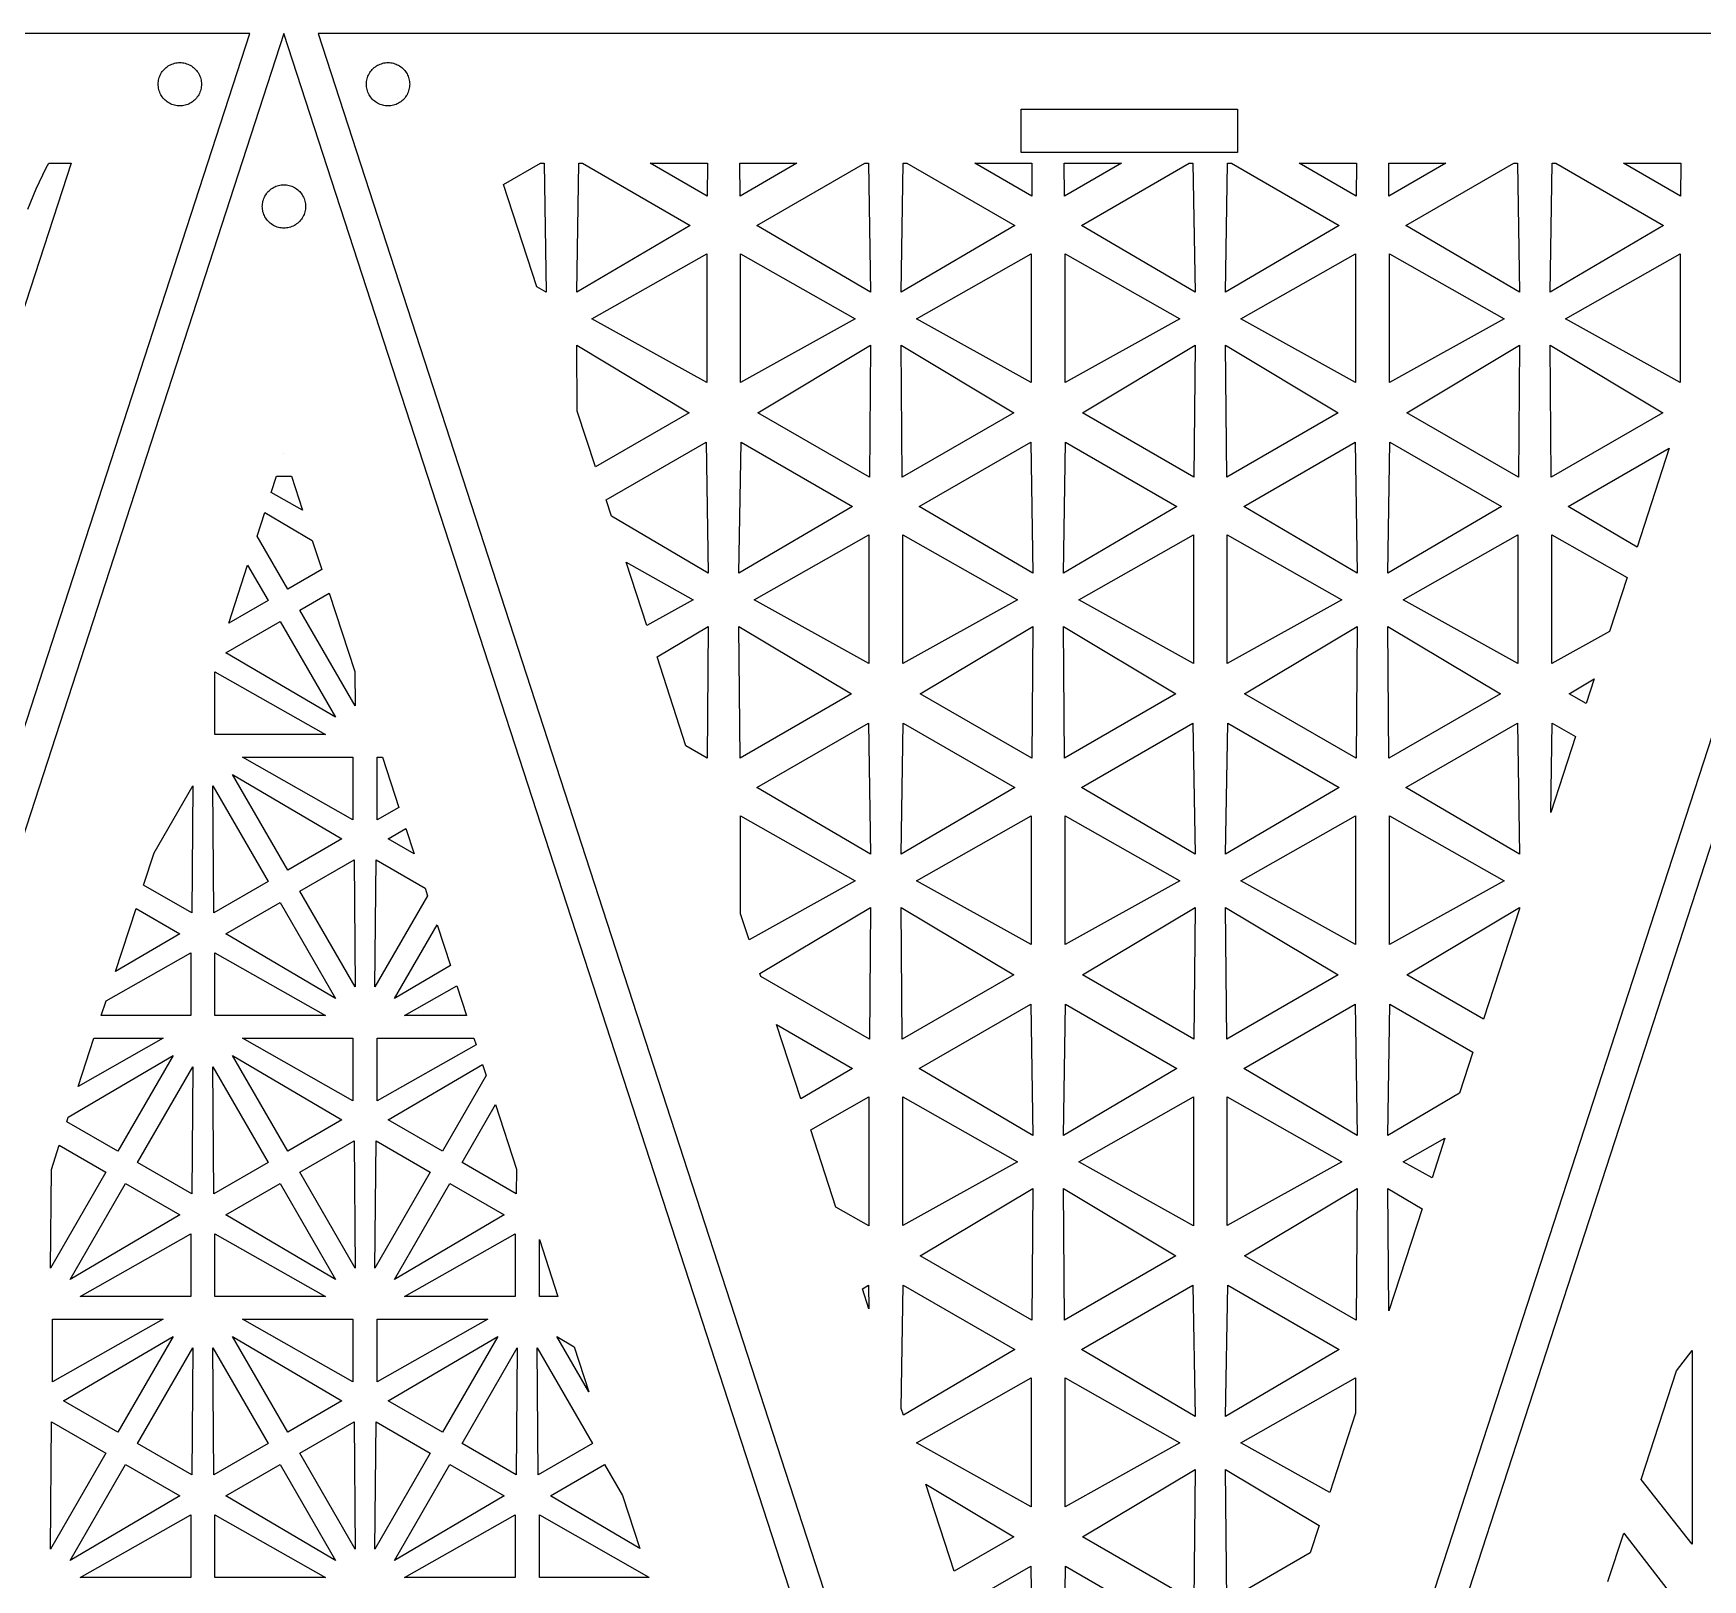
# Model space of a CAD drawing. Header units: metres. Extents: x 20 to 717, y 20 to 251.
# Drawn here: x 228.1 to 382.5, y 107.9 to 250.8 of the extents above; entities that cross this region are included whole.
import ezdxf

# ---------------------------------------------------------------- set-up
doc = ezdxf.new("R2010")
doc.units = ezdxf.units.M

msp = doc.modelspace()

# ---------------------------------------------------------------- linework, layer by layer
for p, q in [((248.154, 250.826), (98.1544, 250.826)), ((173.154, 20.0001), (248.154, 250.826)), ((251.309, 250.826), (176.309, 20)), ((326.309, 20), (251.309, 250.826)), ((404.463, 250.826), (254.463, 250.826)), ((254.463, 250.826), (329.463, 20.0001)), ((329.463, 20.0001), (404.463, 250.826)), ((407.617, 250.826), (332.617, 20)), ((239.822, 246.86), (239.872, 246.976)), ((239.872, 246.976), (239.93, 247.087)), ((239.93, 247.087), (239.993, 247.195)), ((239.993, 247.195), (240.065, 247.3)), ((240.065, 247.3), (240.141, 247.399)), ((240.141, 247.399), (240.225, 247.493)), ((240.225, 247.493), (240.314, 247.582)), ((240.314, 247.582), (240.407, 247.665)), ((240.407, 247.665), (240.507, 247.742)), ((240.507, 247.742), (240.61, 247.813)), ((240.61, 247.813), (240.719, 247.877)), ((240.719, 247.877), (240.831, 247.934)), ((240.831, 247.934), (240.946, 247.984)), ((240.946, 247.984), (241.065, 248.026)), ((241.065, 248.026), (241.185, 248.062)), ((241.185, 248.062), (241.308, 248.089)), ((241.308, 248.089), (241.432, 248.109)), ((241.432, 248.109), (241.557, 248.12)), ((241.557, 248.12), (241.683, 248.124)), ((241.683, 248.124), (241.808, 248.12)), ((241.808, 248.12), (241.933, 248.109)), ((241.933, 248.109), (242.057, 248.089)), ((242.057, 248.089), (242.18, 248.062)), ((242.18, 248.062), (242.3, 248.026)), ((242.3, 248.026), (242.418, 247.984)), ((242.418, 247.984), (242.534, 247.934)), ((242.534, 247.934), (242.646, 247.877)), ((242.646, 247.877), (242.754, 247.813)), ((242.754, 247.813), (242.858, 247.742)), ((242.858, 247.742), (242.957, 247.665)), ((242.957, 247.665), (243.052, 247.582)), ((243.052, 247.582), (243.14, 247.493)), ((243.14, 247.493), (243.224, 247.399)), ((243.224, 247.399), (243.3, 247.3)), ((243.3, 247.3), (243.371, 247.195)), ((243.371, 247.195), (243.435, 247.087)), ((243.435, 247.087), (243.492, 246.976)), ((243.492, 246.976), (243.542, 246.86)), ((259.076, 246.86), (259.125, 246.976)), ((259.125, 246.976), (259.183, 247.087)), ((259.183, 247.087), (259.246, 247.195)), ((259.246, 247.195), (259.318, 247.3)), ((259.318, 247.3), (259.394, 247.399)), ((259.394, 247.399), (259.478, 247.493)), ((259.478, 247.493), (259.566, 247.582)), ((259.566, 247.582), (259.66, 247.665)), ((259.66, 247.665), (259.76, 247.742)), ((259.76, 247.742), (259.864, 247.813)), ((259.864, 247.813), (259.972, 247.877)), ((259.972, 247.877), (260.083, 247.934)), ((260.083, 247.934), (260.2, 247.984)), ((260.2, 247.984), (260.318, 248.026)), ((260.318, 248.026), (260.438, 248.062)), ((260.438, 248.062), (260.561, 248.089)), ((260.561, 248.089), (260.685, 248.109)), ((260.685, 248.109), (260.81, 248.12)), ((260.81, 248.12), (260.935, 248.124)), ((260.935, 248.124), (261.061, 248.12)), ((261.061, 248.12), (261.186, 248.109)), ((261.186, 248.109), (261.31, 248.089)), ((261.31, 248.089), (261.433, 248.062)), ((261.433, 248.062), (261.553, 248.026)), ((261.553, 248.026), (261.671, 247.984)), ((261.671, 247.984), (261.786, 247.934)), ((261.786, 247.934), (261.899, 247.877)), ((261.899, 247.877), (262.007, 247.813)), ((262.007, 247.813), (262.111, 247.742)), ((262.111, 247.742), (262.21, 247.665)), ((262.21, 247.665), (262.304, 247.582)), ((262.304, 247.582), (262.393, 247.493)), ((262.393, 247.493), (262.477, 247.399)), ((262.477, 247.399), (262.553, 247.3)), ((262.553, 247.3), (262.624, 247.195)), ((262.624, 247.195), (262.688, 247.087)), ((262.688, 247.087), (262.745, 246.976)), ((262.745, 246.976), (262.795, 246.86)), ((239.683, 246.124), (239.687, 246.249)), ((239.687, 245.998), (239.683, 246.124)), ((239.687, 246.249), (239.698, 246.375)), ((239.698, 245.873), (239.687, 245.998)), ((239.698, 246.375), (239.718, 246.499)), ((239.718, 245.749), (239.698, 245.873)), ((239.718, 246.499), (239.745, 246.621)), ((239.745, 245.627), (239.718, 245.749)), ((239.745, 246.621), (239.78, 246.742)), ((239.78, 245.506), (239.745, 245.627)), ((239.78, 246.742), (239.822, 246.86)), ((239.822, 245.388), (239.78, 245.506)), ((243.542, 246.86), (243.584, 246.742)), ((243.584, 245.506), (243.542, 245.388)), ((243.584, 246.742), (243.619, 246.621)), ((243.619, 245.627), (243.584, 245.506)), ((243.619, 246.621), (243.647, 246.499)), ((243.647, 245.749), (243.619, 245.627)), ((243.647, 246.499), (243.666, 246.375)), ((243.666, 245.873), (243.647, 245.749)), ((243.666, 246.375), (243.678, 246.249)), ((243.678, 245.998), (243.666, 245.873)), ((243.678, 246.249), (243.683, 246.124)), ((243.683, 246.124), (243.678, 245.998)), ((258.935, 246.124), (258.94, 246.249)), ((258.94, 245.998), (258.935, 246.124)), ((258.94, 246.249), (258.951, 246.375)), ((258.951, 245.873), (258.94, 245.998)), ((258.951, 246.375), (258.971, 246.499)), ((258.971, 245.749), (258.951, 245.873)), ((258.971, 246.499), (258.998, 246.621)), ((258.998, 245.627), (258.971, 245.749)), ((258.998, 246.621), (259.034, 246.742)), ((259.034, 245.506), (258.998, 245.627)), ((259.034, 246.742), (259.076, 246.86)), ((259.076, 245.388), (259.034, 245.506)), ((262.795, 246.86), (262.837, 246.742)), ((262.837, 245.506), (262.795, 245.388)), ((262.837, 246.742), (262.872, 246.621)), ((262.872, 245.627), (262.837, 245.506)), ((262.872, 246.621), (262.9, 246.499)), ((262.9, 245.749), (262.872, 245.627)), ((262.9, 246.499), (262.919, 246.375)), ((262.919, 245.873), (262.9, 245.749)), ((262.919, 246.375), (262.931, 246.249)), ((262.931, 245.998), (262.919, 245.873)), ((262.931, 246.249), (262.935, 246.124)), ((262.935, 246.124), (262.931, 245.998)), ((239.872, 245.273), (239.822, 245.388)), ((239.93, 245.16), (239.872, 245.273)), ((239.993, 245.052), (239.93, 245.16)), ((240.065, 244.948), (239.993, 245.052)), ((240.141, 244.849), (240.065, 244.948)), ((240.225, 244.755), (240.141, 244.849)), ((240.314, 244.666), (240.225, 244.755)), ((240.407, 244.583), (240.314, 244.666)), ((240.507, 244.506), (240.407, 244.583)), ((240.61, 244.436), (240.507, 244.506)), ((240.719, 244.371), (240.61, 244.436)), ((240.831, 244.315), (240.719, 244.371)), ((240.946, 244.265), (240.831, 244.315)), ((241.065, 244.222), (240.946, 244.265)), ((241.185, 244.187), (241.065, 244.222)), ((241.308, 244.159), (241.185, 244.187)), ((241.432, 244.14), (241.308, 244.159)), ((241.557, 244.128), (241.432, 244.14)), ((241.683, 244.124), (241.557, 244.128)), ((241.808, 244.128), (241.683, 244.124)), ((241.933, 244.14), (241.808, 244.128)), ((242.057, 244.159), (241.933, 244.14)), ((242.18, 244.187), (242.057, 244.159)), ((242.3, 244.222), (242.18, 244.187)), ((242.418, 244.265), (242.3, 244.222)), ((242.534, 244.315), (242.418, 244.265)), ((242.646, 244.371), (242.534, 244.315)), ((242.754, 244.436), (242.646, 244.371)), ((242.858, 244.506), (242.754, 244.436)), ((242.957, 244.583), (242.858, 244.506)), ((243.052, 244.666), (242.957, 244.583)), ((243.14, 244.755), (243.052, 244.666)), ((243.224, 244.849), (243.14, 244.755)), ((243.3, 244.948), (243.224, 244.849)), ((243.371, 245.052), (243.3, 244.948)), ((243.435, 245.16), (243.371, 245.052)), ((243.492, 245.273), (243.435, 245.16)), ((243.542, 245.388), (243.492, 245.273)), ((259.125, 245.273), (259.076, 245.388)), ((259.183, 245.16), (259.125, 245.273)), ((259.246, 245.052), (259.183, 245.16)), ((259.318, 244.948), (259.246, 245.052)), ((259.394, 244.849), (259.318, 244.948)), ((259.478, 244.755), (259.394, 244.849)), ((259.566, 244.666), (259.478, 244.755)), ((259.66, 244.583), (259.566, 244.666)), ((259.76, 244.506), (259.66, 244.583)), ((259.864, 244.436), (259.76, 244.506)), ((259.972, 244.371), (259.864, 244.436)), ((260.083, 244.315), (259.972, 244.371)), ((260.2, 244.265), (260.083, 244.315)), ((260.318, 244.222), (260.2, 244.265)), ((260.438, 244.187), (260.318, 244.222)), ((260.561, 244.159), (260.438, 244.187)), ((260.685, 244.14), (260.561, 244.159)), ((260.81, 244.128), (260.685, 244.14)), ((260.935, 244.124), (260.81, 244.128)), ((261.061, 244.128), (260.935, 244.124)), ((261.186, 244.14), (261.061, 244.128)), ((261.31, 244.159), (261.186, 244.14)), ((261.433, 244.187), (261.31, 244.159)), ((261.553, 244.222), (261.433, 244.187)), ((261.671, 244.265), (261.553, 244.222)), ((261.786, 244.315), (261.671, 244.265)), ((261.899, 244.371), (261.786, 244.315)), ((262.007, 244.436), (261.899, 244.371)), ((262.111, 244.506), (262.007, 244.436)), ((262.21, 244.583), (262.111, 244.506)), ((262.304, 244.666), (262.21, 244.583)), ((262.393, 244.755), (262.304, 244.666)), ((262.477, 244.849), (262.393, 244.755)), ((262.553, 244.948), (262.477, 244.849)), ((262.624, 245.052), (262.553, 244.948)), ((262.688, 245.16), (262.624, 245.052)), ((262.745, 245.273), (262.688, 245.16)), ((262.795, 245.388), (262.745, 245.273)), ((319.463, 239.826), (319.463, 243.826)), ((319.463, 243.826), (339.463, 243.826)), ((339.463, 243.826), (339.463, 239.826)), ((339.463, 239.826), (319.463, 239.826)), ((231.638, 238.826), (227.051, 224.709)), ((228.397, 236.467), (229.34, 238.396)), ((229.34, 238.396), (229.586, 238.826)), ((229.586, 238.826), (231.638, 238.826)), ((271.618, 236.862), (275.02, 238.826)), ((275.02, 238.826), (275.36, 238.826)), ((275.36, 238.826), (275.548, 226.89)), ((278.378, 226.89), (278.567, 238.826)), ((278.567, 238.826), (278.907, 238.826)), ((278.907, 238.826), (288.879, 233.068)), ((285.179, 238.826), (290.472, 238.826)), ((290.448, 235.785), (285.179, 238.826)), ((290.472, 238.826), (290.448, 235.785)), ((293.454, 238.826), (298.746, 238.826)), ((293.479, 235.785), (293.454, 238.826)), ((298.746, 238.826), (293.479, 235.785)), ((295.047, 233.068), (305.02, 238.826)), ((305.02, 238.826), (305.36, 238.826)), ((305.36, 238.826), (305.548, 226.89)), ((308.378, 226.89), (308.567, 238.826)), ((308.567, 238.826), (308.907, 238.826)), ((308.907, 238.826), (318.879, 233.068)), ((315.179, 238.826), (320.472, 238.826)), ((320.448, 235.785), (315.179, 238.826)), ((320.472, 238.826), (320.448, 235.785)), ((323.454, 238.826), (328.746, 238.826)), ((323.479, 235.785), (323.454, 238.826)), ((328.746, 238.826), (323.479, 235.785)), ((325.047, 233.068), (335.02, 238.826)), ((335.02, 238.826), (335.36, 238.826)), ((335.36, 238.826), (335.548, 226.89)), ((338.378, 226.89), (338.567, 238.826)), ((338.567, 238.826), (338.907, 238.826)), ((338.907, 238.826), (348.879, 233.068)), ((345.179, 238.826), (350.472, 238.826)), ((350.448, 235.785), (345.179, 238.826)), ((350.472, 238.826), (350.448, 235.785)), ((353.454, 238.826), (358.746, 238.826)), ((353.479, 235.785), (353.454, 238.826)), ((358.746, 238.826), (353.479, 235.785)), ((355.047, 233.068), (365.02, 238.826)), ((365.02, 238.826), (365.36, 238.826)), ((365.36, 238.826), (365.548, 226.89)), ((368.378, 226.89), (368.567, 238.826)), ((368.567, 238.826), (368.907, 238.826)), ((368.907, 238.826), (378.879, 233.068)), ((375.179, 238.826), (380.472, 238.826)), ((380.448, 235.785), (375.179, 238.826)), ((380.472, 238.826), (380.448, 235.785)), ((227.644, 234.589), (228.397, 236.467)), ((249.768, 236.101), (249.851, 236.195)), ((249.851, 236.195), (249.94, 236.284)), ((249.94, 236.284), (250.034, 236.367)), ((250.034, 236.367), (250.133, 236.444)), ((250.133, 236.444), (250.238, 236.515)), ((250.238, 236.515), (250.345, 236.579)), ((250.345, 236.579), (250.457, 236.636)), ((250.457, 236.636), (250.572, 236.686)), ((250.572, 236.686), (250.691, 236.728)), ((250.691, 236.728), (250.812, 236.763)), ((250.812, 236.763), (250.934, 236.791)), ((250.934, 236.791), (251.058, 236.81)), ((251.058, 236.81), (251.183, 236.822)), ((251.183, 236.822), (251.309, 236.826)), ((251.309, 236.826), (251.435, 236.822)), ((251.435, 236.822), (251.56, 236.81)), ((251.56, 236.81), (251.684, 236.791)), ((251.684, 236.791), (251.806, 236.763)), ((251.806, 236.763), (251.927, 236.728)), ((251.927, 236.728), (252.045, 236.686)), ((252.045, 236.686), (252.16, 236.636)), ((252.16, 236.636), (252.273, 236.579)), ((252.273, 236.579), (252.38, 236.515)), ((252.38, 236.515), (252.485, 236.444)), ((252.485, 236.444), (252.583, 236.367)), ((252.583, 236.367), (252.678, 236.284)), ((252.678, 236.284), (252.767, 236.195)), ((252.767, 236.195), (252.85, 236.101)), ((274.695, 227.392), (271.618, 236.862)), ((249.309, 234.826), (249.313, 234.952)), ((249.313, 234.701), (249.309, 234.826)), ((249.313, 234.952), (249.324, 235.077)), ((249.324, 234.576), (249.313, 234.701)), ((249.324, 235.077), (249.344, 235.201)), ((249.344, 235.201), (249.371, 235.324)), ((249.371, 235.324), (249.406, 235.444)), ((249.406, 235.444), (249.449, 235.562)), ((249.449, 235.562), (249.499, 235.678)), ((249.499, 235.678), (249.556, 235.79)), ((249.556, 235.79), (249.62, 235.898)), ((249.62, 235.898), (249.691, 236.002)), ((249.691, 236.002), (249.768, 236.101)), ((252.85, 236.101), (252.927, 236.002)), ((252.927, 236.002), (252.997, 235.898)), ((252.997, 235.898), (253.062, 235.79)), ((253.062, 235.79), (253.118, 235.678)), ((253.118, 235.678), (253.168, 235.562)), ((253.168, 235.562), (253.211, 235.444)), ((253.211, 235.444), (253.246, 235.324)), ((253.246, 235.324), (253.274, 235.201)), ((253.274, 235.201), (253.293, 235.077)), ((253.293, 235.077), (253.305, 234.952)), ((253.305, 234.701), (253.293, 234.576)), ((253.305, 234.952), (253.309, 234.826)), ((253.309, 234.826), (253.305, 234.701)), ((249.344, 234.451), (249.324, 234.576)), ((249.371, 234.329), (249.344, 234.451)), ((249.406, 234.208), (249.371, 234.329)), ((249.449, 234.09), (249.406, 234.208)), ((249.499, 233.975), (249.449, 234.09)), ((249.556, 233.863), (249.499, 233.975)), ((249.62, 233.755), (249.556, 233.863)), ((249.691, 233.651), (249.62, 233.755)), ((249.768, 233.551), (249.691, 233.651)), ((249.851, 233.457), (249.768, 233.551)), ((249.94, 233.368), (249.851, 233.457)), ((250.034, 233.285), (249.94, 233.368)), ((250.133, 233.208), (250.034, 233.285)), ((250.238, 233.138), (250.133, 233.208)), ((250.345, 233.074), (250.238, 233.138)), ((250.457, 233.017), (250.345, 233.074)), ((252.273, 233.074), (252.16, 233.017)), ((252.38, 233.138), (252.273, 233.074)), ((252.485, 233.208), (252.38, 233.138)), ((252.583, 233.285), (252.485, 233.208)), ((252.678, 233.368), (252.583, 233.285)), ((252.767, 233.457), (252.678, 233.368)), ((252.85, 233.551), (252.767, 233.457)), ((252.927, 233.651), (252.85, 233.551)), ((252.997, 233.755), (252.927, 233.651)), ((253.062, 233.863), (252.997, 233.755)), ((253.118, 233.975), (253.062, 233.863)), ((253.168, 234.09), (253.118, 233.975)), ((253.211, 234.208), (253.168, 234.09)), ((253.246, 234.329), (253.211, 234.208)), ((253.274, 234.451), (253.246, 234.329)), ((253.293, 234.576), (253.274, 234.451)), ((288.879, 233.068), (278.378, 226.89)), ((305.548, 226.89), (295.047, 233.068)), ((318.879, 233.068), (308.378, 226.89)), ((335.548, 226.89), (325.047, 233.068)), ((348.879, 233.068), (338.378, 226.89)), ((365.548, 226.89), (355.047, 233.068)), ((378.879, 233.068), (368.378, 226.89)), ((250.572, 232.967), (250.457, 233.017)), ((250.691, 232.924), (250.572, 232.967)), ((250.812, 232.889), (250.691, 232.924)), ((250.934, 232.862), (250.812, 232.889)), ((251.058, 232.842), (250.934, 232.862)), ((251.183, 232.83), (251.058, 232.842)), ((251.309, 232.826), (251.183, 232.83)), ((251.435, 232.83), (251.309, 232.826)), ((251.56, 232.842), (251.435, 232.83)), ((251.684, 232.862), (251.56, 232.842)), ((251.806, 232.889), (251.684, 232.862)), ((251.927, 232.924), (251.806, 232.889)), ((252.045, 232.967), (251.927, 232.924)), ((252.16, 233.017), (252.045, 232.967)), ((279.793, 224.439), (290.396, 230.443)), ((290.396, 230.443), (290.396, 218.538)), ((293.532, 230.443), (304.132, 224.439)), ((293.532, 218.539), (293.532, 230.443)), ((309.793, 224.439), (320.396, 230.443)), ((320.396, 230.443), (320.396, 218.538)), ((323.532, 230.443), (334.132, 224.439)), ((323.532, 218.539), (323.532, 230.443)), ((339.793, 224.439), (350.396, 230.443)), ((350.396, 230.443), (350.396, 218.538)), ((353.532, 230.443), (364.132, 224.439)), ((353.532, 218.539), (353.532, 230.443)), ((369.793, 224.439), (380.396, 230.443)), ((380.396, 230.443), (380.396, 218.538)), ((275.548, 226.89), (274.695, 227.392)), ((290.396, 218.538), (279.793, 224.439)), ((304.132, 224.439), (293.532, 218.539)), ((320.396, 218.538), (309.793, 224.439)), ((334.132, 224.439), (323.532, 218.539)), ((350.396, 218.538), (339.793, 224.439)), ((364.132, 224.439), (353.532, 218.539)), ((380.396, 218.538), (369.793, 224.439)), ((278.429, 215.9), (278.379, 221.986)), ((278.379, 221.986), (288.788, 215.756)), ((295.137, 215.756), (305.548, 221.987)), ((305.548, 221.987), (305.448, 209.804)), ((308.379, 221.986), (318.788, 215.756)), ((308.479, 209.804), (308.379, 221.986)), ((325.137, 215.756), (335.548, 221.987)), ((335.548, 221.987), (335.448, 209.804)), ((338.379, 221.986), (348.788, 215.756)), ((338.479, 209.804), (338.379, 221.986)), ((355.137, 215.756), (365.548, 221.987)), ((365.548, 221.987), (365.448, 209.804)), ((368.379, 221.986), (378.788, 215.756)), ((368.479, 209.804), (368.379, 221.986)), ((280.105, 210.742), (278.429, 215.9)), ((288.788, 215.756), (280.105, 210.742)), ((305.448, 209.804), (295.137, 215.756)), ((318.788, 215.756), (308.479, 209.804)), ((335.448, 209.804), (325.137, 215.756)), ((348.788, 215.756), (338.479, 209.804)), ((365.448, 209.804), (355.137, 215.756)), ((378.788, 215.756), (368.479, 209.804)), ((281.095, 207.693), (290.357, 213.039)), ((290.357, 213.039), (290.548, 200.909)), ((293.378, 200.909), (293.57, 213.04)), ((293.57, 213.04), (303.879, 207.088)), ((310.047, 207.088), (320.357, 213.039)), ((320.357, 213.039), (320.548, 200.909)), ((323.378, 200.909), (323.57, 213.04)), ((323.57, 213.04), (333.879, 207.088)), ((340.047, 207.088), (350.357, 213.039)), ((350.357, 213.039), (350.548, 200.909)), ((353.378, 200.909), (353.57, 213.04)), ((353.57, 213.04), (363.879, 207.088)), ((251.305, 211.982), (251.309, 211.993)), ((251.313, 211.982), (251.305, 211.982)), ((251.309, 211.993), (251.313, 211.982)), ((370.047, 207.088), (379.386, 212.48)), ((379.386, 212.48), (376.416, 203.34)), ((250.132, 208.373), (250.623, 209.884)), ((253.016, 206.739), (250.132, 208.373)), ((250.623, 209.884), (251.994, 209.884)), ((251.994, 209.884), (253.016, 206.739)), ((281.586, 206.182), (281.095, 207.693)), ((303.879, 207.088), (293.378, 200.909)), ((320.548, 200.909), (310.047, 207.088)), ((333.879, 207.088), (323.378, 200.909)), ((350.548, 200.909), (340.047, 207.088)), ((363.879, 207.088), (353.378, 200.909)), ((376.416, 203.34), (370.047, 207.088)), ((248.823, 204.344), (249.534, 206.532)), ((249.534, 206.532), (253.922, 203.951)), ((290.548, 200.909), (281.586, 206.182)), ((251.658, 199.433), (248.823, 204.344)), ((253.922, 203.951), (254.8, 201.247)), ((294.793, 198.458), (305.396, 204.462)), ((305.396, 204.462), (305.396, 192.558)), ((308.532, 204.462), (319.132, 198.458)), ((308.532, 192.559), (308.532, 204.462)), ((324.793, 198.458), (335.396, 204.462)), ((335.396, 204.462), (335.396, 192.558)), ((338.532, 204.462), (349.132, 198.458)), ((338.532, 192.559), (338.532, 204.462)), ((354.793, 198.458), (365.396, 204.462)), ((365.396, 204.462), (365.396, 192.558)), ((368.532, 204.462), (375.498, 200.516)), ((368.532, 192.559), (368.532, 204.462)), ((246.204, 196.285), (247.951, 201.66)), ((247.951, 201.66), (249.843, 198.384)), ((254.8, 201.247), (251.658, 199.433)), ((282.96, 201.953), (289.132, 198.458)), ((284.867, 196.084), (282.96, 201.953)), ((375.498, 200.516), (373.88, 195.535)), ((249.843, 198.384), (246.204, 196.285)), ((252.775, 197.501), (255.506, 199.077)), ((255.506, 199.077), (257.863, 191.822)), ((289.132, 198.458), (284.867, 196.084)), ((305.396, 192.558), (294.793, 198.458)), ((319.132, 198.458), (308.532, 192.559)), ((335.396, 192.558), (324.793, 198.458)), ((349.132, 198.458), (338.532, 192.559)), ((365.396, 192.558), (354.793, 198.458)), ((245.941, 193.554), (250.959, 196.452)), ((250.959, 196.452), (256.072, 187.594)), ((257.889, 188.644), (252.775, 197.501)), ((285.814, 193.173), (290.548, 196.006)), ((290.548, 196.006), (290.448, 183.823)), ((293.379, 196.006), (303.788, 189.776)), ((293.479, 183.823), (293.379, 196.006)), ((310.137, 189.776), (320.548, 196.006)), ((320.548, 196.006), (320.448, 183.823)), ((323.379, 196.006), (333.788, 189.776)), ((323.479, 183.823), (323.379, 196.006)), ((340.137, 189.776), (350.548, 196.006)), ((350.548, 196.006), (350.448, 183.823)), ((353.379, 196.006), (363.788, 189.776)), ((353.479, 183.823), (353.379, 196.006)), ((373.88, 195.535), (368.532, 192.559)), ((256.072, 187.594), (245.941, 193.554)), ((288.483, 184.957), (285.814, 193.173)), ((244.925, 186.001), (244.925, 191.795)), ((244.925, 191.795), (255.153, 186.001)), ((257.863, 191.822), (257.889, 188.644)), ((370.137, 189.776), (372.461, 191.166)), ((372.461, 191.166), (371.713, 188.865)), ((303.788, 189.776), (293.479, 183.823)), ((320.448, 183.823), (310.137, 189.776)), ((333.788, 189.776), (323.479, 183.823)), ((350.448, 183.823), (340.137, 189.776)), ((363.788, 189.776), (353.479, 183.823)), ((371.713, 188.865), (370.137, 189.776)), ((295.047, 181.107), (305.357, 187.059)), ((305.357, 187.059), (305.548, 174.929)), ((308.378, 174.929), (308.57, 187.059)), ((308.57, 187.059), (318.879, 181.107)), ((325.047, 181.107), (335.357, 187.059)), ((335.357, 187.059), (335.548, 174.929)), ((338.378, 174.929), (338.57, 187.059)), ((338.57, 187.059), (348.879, 181.107)), ((355.047, 181.107), (365.357, 187.059)), ((365.357, 187.059), (365.548, 174.929)), ((368.44, 178.789), (368.57, 187.059)), ((368.57, 187.059), (370.723, 185.817)), ((255.153, 186.001), (244.925, 186.001)), ((370.723, 185.817), (368.44, 178.789)), ((247.465, 183.903), (257.693, 183.903)), ((257.693, 178.109), (247.465, 183.903)), ((257.693, 183.903), (257.693, 178.109)), ((259.925, 183.903), (260.436, 183.903)), ((259.925, 178.109), (259.925, 183.903)), ((260.436, 183.903), (261.946, 179.254)), ((290.448, 183.823), (288.483, 184.957)), ((246.545, 182.31), (256.677, 176.35)), ((251.658, 173.453), (246.545, 182.31)), ((239.307, 175.056), (242.889, 181.26)), ((242.889, 181.26), (242.793, 169.507)), ((244.729, 181.26), (249.843, 172.403)), ((244.824, 169.507), (244.729, 181.26)), ((305.548, 174.929), (295.047, 181.107)), ((318.879, 181.107), (308.378, 174.929)), ((335.548, 174.929), (325.047, 181.107)), ((348.879, 181.107), (338.378, 174.929)), ((365.548, 174.929), (355.047, 181.107)), ((261.946, 179.254), (259.925, 178.109)), ((293.532, 169.419), (293.532, 178.482)), ((293.532, 178.482), (304.132, 172.477)), ((309.793, 172.477), (320.396, 178.482)), ((320.396, 178.482), (320.396, 166.577)), ((323.532, 178.482), (334.132, 172.477)), ((323.532, 166.578), (323.532, 178.482)), ((339.793, 172.477), (350.396, 178.482)), ((350.396, 178.482), (350.396, 166.577)), ((353.532, 178.482), (364.132, 172.477)), ((353.532, 166.578), (353.532, 178.482)), ((256.677, 176.35), (251.658, 173.453)), ((260.941, 176.35), (262.577, 177.313)), ((263.34, 174.964), (260.941, 176.35)), ((262.577, 177.313), (263.34, 174.964)), ((238.339, 172.078), (239.307, 175.056)), ((252.775, 171.52), (257.793, 174.416)), ((257.793, 174.416), (257.889, 162.663)), ((259.729, 162.663), (259.824, 174.416)), ((259.824, 174.416), (264.371, 171.792)), ((242.793, 169.507), (238.339, 172.078)), ((249.843, 172.403), (244.824, 169.507)), ((257.889, 162.663), (252.775, 171.52)), ((264.371, 171.792), (264.597, 171.096)), ((304.132, 172.477), (294.314, 167.013)), ((320.396, 166.577), (309.793, 172.477)), ((334.132, 172.477), (323.532, 166.578)), ((350.396, 166.577), (339.793, 172.477)), ((364.132, 172.477), (353.532, 166.578)), ((235.741, 164.082), (237.634, 169.908)), ((237.634, 169.908), (241.677, 167.574)), ((245.941, 167.574), (250.959, 170.471)), ((250.959, 170.471), (256.072, 161.613)), ((264.597, 171.096), (259.729, 162.663)), ((295.323, 163.905), (305.548, 170.026)), ((305.548, 170.026), (305.448, 157.842)), ((308.379, 170.025), (318.788, 163.795)), ((308.479, 157.842), (308.379, 170.025)), ((325.137, 163.794), (335.548, 170.026)), ((335.548, 170.026), (335.448, 157.842)), ((338.379, 170.025), (348.788, 163.795)), ((338.479, 157.842), (338.379, 170.025)), ((355.137, 163.794), (365.548, 170.026)), ((365.547, 169.886), (362.236, 159.696)), ((365.548, 170.026), (365.547, 169.886)), ((261.545, 161.613), (265.47, 168.411)), ((265.47, 168.411), (266.695, 164.642)), ((294.314, 167.013), (293.532, 169.419)), ((241.677, 167.574), (235.741, 164.082)), ((256.072, 161.613), (245.941, 167.574)), ((234.863, 161.379), (242.693, 165.814)), ((242.693, 165.814), (242.693, 160.02)), ((244.925, 160.02), (244.925, 165.814)), ((244.925, 165.814), (255.153, 160.02)), ((266.695, 164.642), (261.545, 161.613)), ((295.41, 163.637), (295.323, 163.905)), ((305.448, 157.842), (295.41, 163.637)), ((318.788, 163.795), (308.479, 157.842)), ((335.448, 157.842), (325.137, 163.794)), ((348.788, 163.795), (338.479, 157.842)), ((362.236, 159.696), (355.137, 163.794)), ((262.465, 160.02), (267.305, 162.762)), ((267.305, 162.762), (268.196, 160.02)), ((234.422, 160.02), (234.863, 161.379)), ((310.047, 155.126), (320.357, 161.078)), ((320.357, 161.078), (320.548, 148.947)), ((323.378, 148.947), (323.57, 161.078)), ((323.57, 161.078), (333.879, 155.126)), ((340.047, 155.126), (350.357, 161.078)), ((350.357, 161.078), (350.548, 148.947)), ((353.378, 148.947), (353.57, 161.078)), ((353.57, 161.078), (361.245, 156.648)), ((242.693, 160.02), (234.422, 160.02)), ((255.153, 160.02), (244.925, 160.02)), ((268.196, 160.02), (262.465, 160.02)), ((296.859, 159.18), (303.879, 155.126)), ((299.091, 152.309), (296.859, 159.18)), ((240.153, 157.922), (232.293, 153.47)), ((232.293, 153.47), (233.739, 157.922)), ((233.739, 157.922), (240.153, 157.922)), ((247.465, 157.922), (257.693, 157.922)), ((257.693, 152.128), (247.465, 157.922)), ((257.693, 157.922), (257.693, 152.128)), ((259.925, 157.922), (268.878, 157.922)), ((259.925, 152.128), (259.925, 157.922)), ((268.878, 157.922), (269.075, 157.312)), ((231.367, 150.62), (241.072, 156.329)), ((241.072, 156.329), (235.958, 147.472)), ((246.545, 156.329), (256.677, 150.369)), ((251.658, 147.472), (246.545, 156.329)), ((269.075, 157.312), (259.925, 152.128)), ((361.245, 156.648), (360.011, 152.85)), ((237.776, 146.423), (242.889, 155.279)), ((242.889, 155.279), (242.793, 143.526)), ((244.729, 155.279), (249.843, 146.423)), ((244.824, 143.526), (244.729, 155.279)), ((260.941, 150.369), (269.664, 155.501)), ((269.999, 154.47), (265.958, 147.472)), ((269.664, 155.501), (269.999, 154.47)), ((303.879, 155.126), (299.091, 152.309)), ((320.548, 148.947), (310.047, 155.126)), ((333.879, 155.126), (323.378, 148.947)), ((350.548, 148.947), (340.047, 155.126)), ((360.011, 152.85), (353.378, 148.947)), ((267.776, 146.423), (270.871, 151.785)), ((270.871, 151.785), (272.812, 145.813)), ((300.018, 149.455), (305.396, 152.501)), ((305.396, 152.501), (305.396, 140.596)), ((308.532, 152.5), (319.132, 146.496)), ((308.532, 140.598), (308.532, 152.5)), ((324.793, 146.496), (335.396, 152.501)), ((335.396, 152.501), (335.396, 140.596)), ((338.532, 152.5), (349.132, 146.496)), ((338.532, 140.598), (338.532, 152.5)), ((231.232, 150.201), (231.367, 150.62)), ((235.958, 147.472), (231.232, 150.201)), ((256.677, 150.369), (251.658, 147.472)), ((265.958, 147.472), (260.941, 150.369)), ((252.775, 145.539), (257.793, 148.435)), ((257.793, 148.435), (257.889, 136.682)), ((259.729, 136.682), (259.824, 148.435)), ((259.824, 148.435), (264.842, 145.539)), ((302.345, 142.293), (300.018, 149.455)), ((354.793, 146.496), (358.658, 148.686)), ((358.658, 148.686), (357.464, 145.01)), ((229.803, 145.804), (230.526, 148.03)), ((230.526, 148.03), (234.842, 145.539)), ((229.729, 136.682), (229.803, 145.804)), ((234.842, 145.539), (229.729, 136.682)), ((242.793, 143.526), (237.776, 146.423)), ((249.843, 146.423), (244.824, 143.526)), ((257.889, 136.682), (252.775, 145.539)), ((264.842, 145.539), (259.729, 136.682)), ((272.793, 143.526), (267.776, 146.423)), ((272.812, 145.813), (272.793, 143.526)), ((319.132, 146.496), (308.532, 140.598)), ((335.396, 140.596), (324.793, 146.496)), ((349.132, 146.496), (338.532, 140.598)), ((357.464, 145.01), (354.793, 146.496)), ((231.545, 135.633), (236.659, 144.49)), ((236.659, 144.49), (241.677, 141.593)), ((245.941, 141.593), (250.959, 144.49)), ((250.959, 144.49), (256.072, 135.633)), ((261.545, 135.633), (266.659, 144.49)), ((266.659, 144.49), (271.678, 141.593)), ((310.137, 137.814), (320.548, 144.044)), ((320.548, 144.044), (320.448, 131.861)), ((323.379, 144.044), (333.788, 137.815)), ((323.479, 131.861), (323.379, 144.044)), ((340.137, 137.814), (350.548, 144.044)), ((350.548, 144.044), (350.448, 131.861)), ((353.379, 144.044), (356.536, 142.154)), ((353.472, 132.726), (353.379, 144.044)), ((305.396, 140.596), (302.345, 142.293)), ((356.536, 142.154), (353.472, 132.726)), ((241.677, 141.593), (231.545, 135.633)), ((256.072, 135.633), (245.941, 141.593)), ((271.678, 141.593), (261.545, 135.633)), ((232.465, 134.04), (242.693, 139.834)), ((242.693, 139.834), (242.693, 134.04)), ((244.925, 134.04), (244.925, 139.834)), ((244.925, 139.834), (255.153, 134.04)), ((262.465, 134.04), (272.693, 139.834)), ((272.693, 139.834), (272.693, 134.04)), ((274.925, 134.04), (274.925, 139.309)), ((274.925, 139.309), (276.638, 134.04)), ((320.448, 131.861), (310.137, 137.814)), ((333.788, 137.815), (323.479, 131.861)), ((350.448, 131.861), (340.137, 137.814)), ((304.789, 134.771), (305.357, 135.098)), ((305.391, 132.92), (304.789, 134.771)), ((305.357, 135.098), (305.391, 132.92)), ((308.39, 123.69), (308.57, 135.098)), ((308.57, 135.098), (318.879, 129.146)), ((325.047, 129.146), (335.357, 135.098)), ((335.357, 135.098), (335.548, 122.967)), ((338.378, 122.967), (338.57, 135.098)), ((338.57, 135.098), (348.879, 129.146)), ((242.693, 134.04), (232.465, 134.04)), ((255.153, 134.04), (244.925, 134.04)), ((272.693, 134.04), (262.465, 134.04)), ((276.638, 134.04), (274.925, 134.04)), ((229.925, 131.941), (240.153, 131.941)), ((240.153, 131.941), (229.925, 126.147)), ((229.925, 126.147), (229.925, 131.941)), ((247.465, 131.941), (257.693, 131.941)), ((257.693, 126.147), (247.465, 131.941)), ((257.693, 131.941), (257.693, 126.147)), ((259.925, 131.941), (270.153, 131.941)), ((270.153, 131.941), (259.925, 126.147)), ((259.925, 126.147), (259.925, 131.941)), ((230.94, 124.388), (241.072, 130.348)), ((241.072, 130.348), (235.958, 121.491)), ((246.545, 130.348), (256.677, 124.388)), ((251.658, 121.491), (246.545, 130.348)), ((260.941, 124.388), (271.072, 130.348)), ((271.072, 130.348), (265.958, 121.491)), ((276.545, 130.348), (278.142, 129.409)), ((279.5, 125.23), (276.545, 130.348)), ((237.776, 120.442), (242.889, 129.299)), ((242.889, 129.299), (242.793, 117.546)), ((244.729, 129.299), (249.843, 120.442)), ((244.824, 117.546), (244.729, 129.299)), ((267.776, 120.442), (272.889, 129.299)), ((272.889, 129.299), (272.793, 117.546)), ((274.729, 129.299), (279.843, 120.442)), ((274.824, 117.546), (274.729, 129.299)), ((278.142, 129.409), (279.5, 125.23)), ((318.879, 129.146), (308.585, 123.088)), ((335.548, 122.967), (325.047, 129.146)), ((348.879, 129.146), (338.378, 122.967)), ((380.059, 127.177), (381.509, 129.051)), ((381.509, 129.051), (381.509, 111.156)), ((376.79, 117.116), (380.059, 127.177)), ((309.793, 120.516), (320.396, 126.521)), ((320.396, 126.521), (320.396, 114.615)), ((323.532, 126.52), (334.132, 120.516)), ((323.532, 114.616), (323.532, 126.52)), ((339.793, 120.516), (350.396, 126.521)), ((350.396, 126.521), (350.396, 123.255)), ((235.958, 121.491), (230.94, 124.388)), ((256.677, 124.388), (251.658, 121.491)), ((265.958, 121.491), (260.941, 124.388)), ((308.585, 123.088), (308.39, 123.69)), ((229.729, 110.701), (229.824, 122.455)), ((229.824, 122.455), (234.842, 119.559)), ((252.775, 119.559), (257.793, 122.455)), ((257.793, 122.455), (257.889, 110.701)), ((259.729, 110.701), (259.824, 122.455)), ((259.824, 122.455), (264.842, 119.559)), ((350.396, 123.255), (348.018, 115.939)), ((242.793, 117.546), (237.776, 120.442)), ((249.843, 120.442), (244.824, 117.546)), ((272.793, 117.546), (267.776, 120.442)), ((279.843, 120.442), (274.824, 117.546)), ((320.396, 114.615), (309.793, 120.516)), ((334.132, 120.516), (323.532, 114.616)), ((348.018, 115.939), (339.793, 120.516)), ((234.842, 119.559), (229.729, 110.701)), ((257.889, 110.701), (252.775, 119.559)), ((264.842, 119.559), (259.729, 110.701)), ((231.545, 109.651), (236.659, 118.509)), ((236.659, 118.509), (241.677, 115.612)), ((245.941, 115.612), (250.959, 118.509)), ((250.959, 118.509), (256.072, 109.651)), ((261.545, 109.651), (266.659, 118.509)), ((266.659, 118.509), (271.678, 115.612)), ((275.941, 115.612), (280.959, 118.509)), ((280.959, 118.509), (282.616, 115.638)), ((325.137, 111.832), (335.548, 118.064)), ((335.548, 118.064), (335.448, 105.88)), ((338.379, 118.064), (347.027, 112.887)), ((338.479, 105.88), (338.379, 118.064)), ((310.662, 116.696), (318.788, 111.833)), ((313.277, 108.651), (310.662, 116.696)), ((381.509, 111.156), (376.79, 117.116)), ((241.677, 115.612), (231.545, 109.651)), ((256.072, 109.651), (245.941, 115.612)), ((271.678, 115.612), (261.545, 109.651)), ((284.204, 110.751), (275.941, 115.612)), ((282.616, 115.638), (284.204, 110.751)), ((232.465, 108.059), (242.693, 113.853)), ((242.693, 113.853), (242.693, 108.059)), ((244.925, 108.059), (244.925, 113.853)), ((244.925, 113.853), (255.153, 108.059)), ((262.465, 108.059), (272.693, 113.853)), ((272.693, 113.853), (272.693, 108.059)), ((274.925, 108.059), (274.925, 113.853)), ((274.925, 113.853), (285.063, 108.109)), ((347.027, 112.887), (346.199, 110.337)), ((318.788, 111.833), (313.277, 108.651)), ((335.448, 105.88), (325.137, 111.832)), ((373.726, 107.687), (375.183, 112.169)), ((375.183, 112.169), (380.73, 105)), ((346.199, 110.337), (338.479, 105.88)), ((242.693, 108.059), (232.465, 108.059)), ((255.153, 108.059), (244.925, 108.059)), ((272.693, 108.059), (262.465, 108.059)), ((285.079, 108.059), (274.925, 108.059)), ((285.063, 108.109), (285.079, 108.059)), ((314.267, 105.602), (320.357, 109.116)), ((320.357, 109.116), (320.548, 96.9865)), ((323.378, 96.9865), (323.57, 109.116)), ((323.57, 109.116), (333.879, 103.164))]:
    msp.add_line(p, q)

doc.saveas('drawing.dxf')
